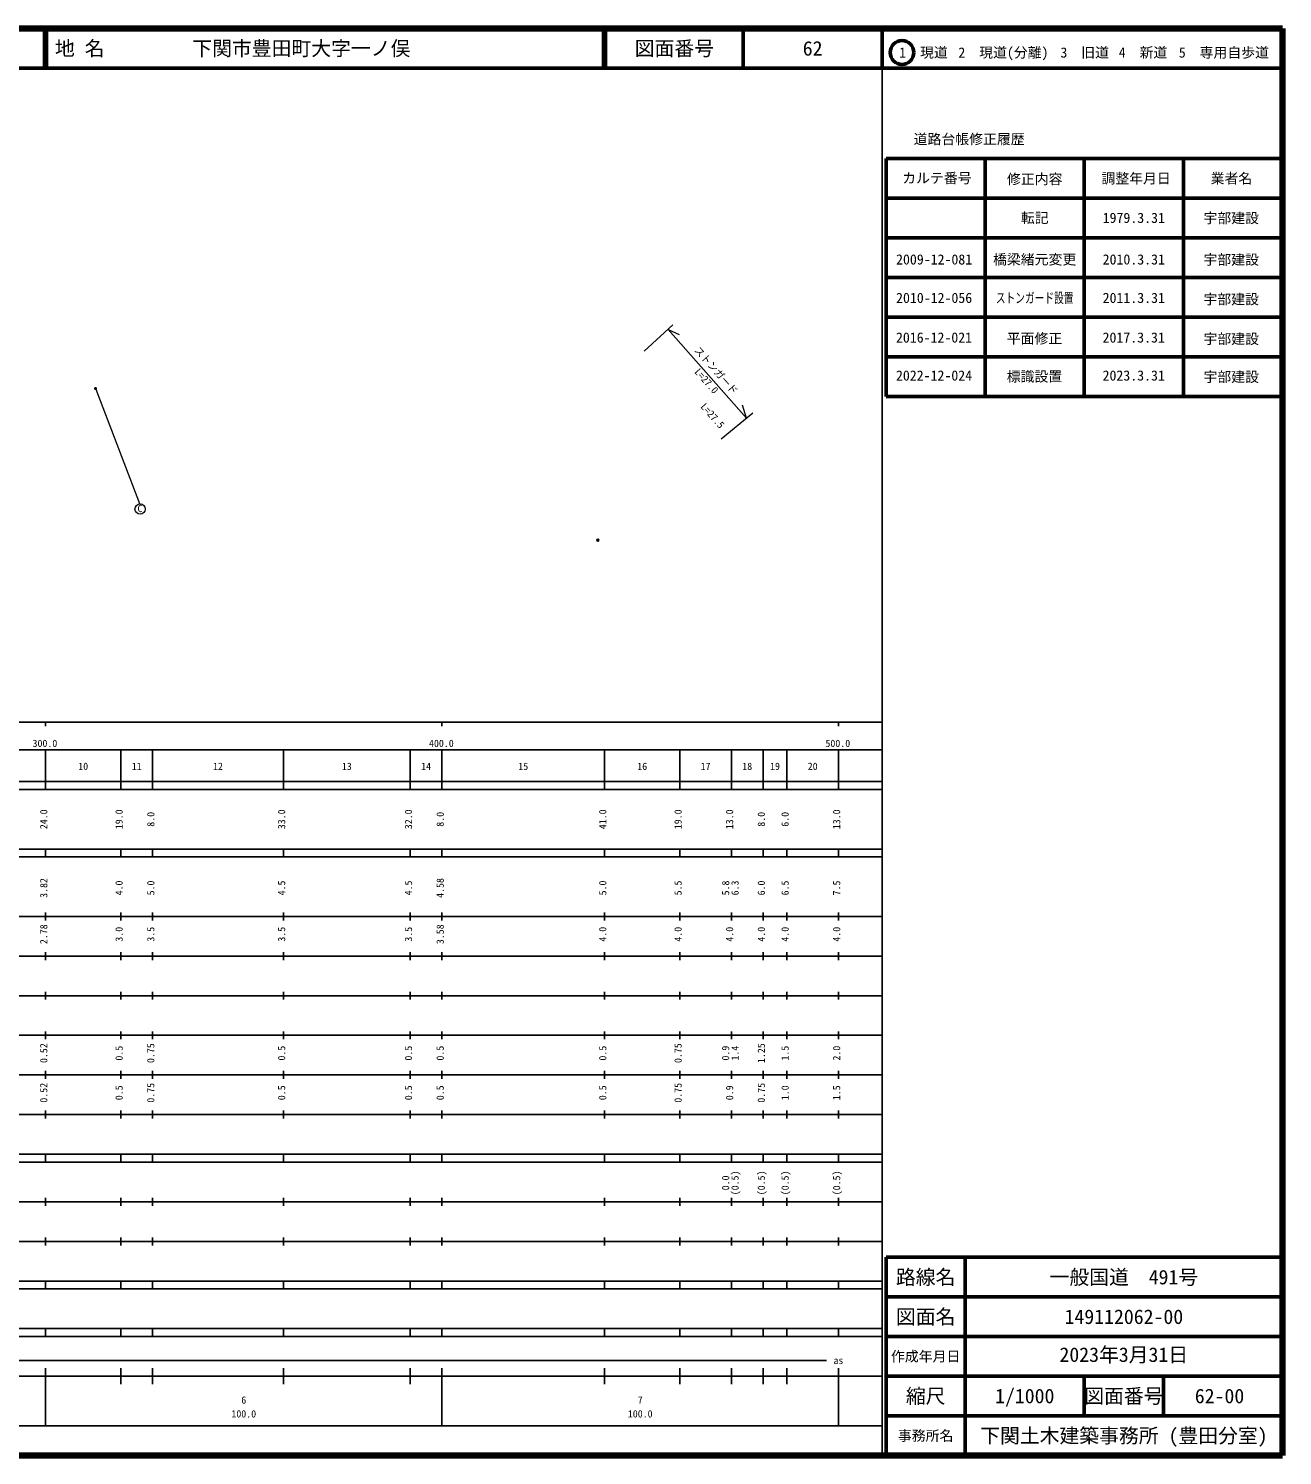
# Model space of a CAD drawing. Units: millimetres on the paper, with parts at other scales. Extents: x 40 to 680, y 20 to 380.
# Drawn here: x 363.7 to 680, y 20 to 380 of the extents above; entities that cross this region are included whole.
import ezdxf
from ezdxf.enums import TextEntityAlignment as Align

# ---------------------------------------------------------------- set-up
doc = ezdxf.new("R2010")
doc.units = ezdxf.units.MM
doc.header["$PDMODE"] = 32
doc.header["$PDSIZE"] = 0.5
for name, color, linetype, lineweight in [('M-BGD', 7, 'Continuous', 25), ('M-STR-HTXT', 7, 'Continuous', 13), ('M-TTL', 2, 'Continuous', 140), ('M-TTL-BAND', 7, 'Continuous', 25), ('M-TTL-FRAM', 2, 'Continuous', 50), ('M-TTL-LINE', 7, 'Continuous', 50)]:
    doc.layers.add(name, color=color, linetype=linetype, lineweight=lineweight)
doc.layers.add('M-OTRS', color=6, linetype='Continuous')
doc.layers.add('M-TTL-TXT', color=7, linetype='Continuous')
doc.styles.add('ＭＳ ゴシック', font='')
doc.styles.get('ＭＳ ゴシック').set_extended_font_data('MS Gothic')

msp = doc.modelspace()

# ---------------------------------------------------------------- linework, layer by layer
at = {"layer": 'M-BGD'}
msp.add_circle((380.595, 289.185), 0.2, dxfattribs=at)
at = {"layer": 'M-OTRS'}
msp.add_point((507.303, 250.89), dxfattribs=at)
at = {"layer": 'M-STR-HTXT'}
for p, q in [((518.959, 298.638), (526.251, 305.228)), ((525.015, 304.111), (544.781, 281.736)), ((525.015, 304.111), (527.79, 302.84)), ((380.683, 289.005), (391.675, 260.139)), ((544.781, 281.736), (543.818, 284.953)), ((538.385, 276.471), (546.4, 283.068))]:
    msp.add_line(p, q, dxfattribs=at)
msp.add_circle((391.855, 258.782), 1.3, dxfattribs=at)
at = {"layer": 'M-TTL'}
for p, q in [((680, 380), (40, 380)), ((680, 20), (680, 380)), ((40, 20), (680, 20))]:
    msp.add_line(p, q, dxfattribs=at)
at = {"layer": 'M-TTL-BAND'}
for p, q in [((579, 20), (579, 370)), ((40, 205), (579, 205)), ((368, 205), (368, 204)), ((468, 205), (468, 204)), ((568, 205), (568, 204)), ((68, 198), (579, 198)), ((368, 188), (368, 198)), ((387, 188), (387, 198)), ((395, 188), (395, 198)), ((428, 188), (428, 198)), ((460, 188), (460, 198)), ((468, 188), (468, 198)), ((509, 188), (509, 198)), ((528, 188), (528, 198)), ((541, 188), (541, 198)), ((549, 188), (549, 198)), ((555, 188), (555, 198)), ((568, 188), (568, 198)), ((40, 190), (579, 190)), ((40, 188), (579, 188)), ((40, 173), (579, 173)), ((368, 171), (368, 173)), ((387, 171), (387, 173)), ((395, 171), (395, 173)), ((428, 171), (428, 173)), ((460, 171), (460, 173)), ((468, 171), (468, 173)), ((509, 171), (509, 173)), ((528, 171), (528, 173)), ((541, 171), (541, 173)), ((549, 171), (549, 173)), ((555, 171), (555, 173)), ((568, 171), (568, 173)), ((40, 171), (579, 171)), ((40, 156), (579, 156)), ((368, 155), (368, 157)), ((387, 155), (387, 157)), ((395, 155), (395, 157)), ((428, 155), (428, 157)), ((460, 155), (460, 157)), ((468, 155), (468, 157)), ((509, 155), (509, 157)), ((528, 155), (528, 157)), ((541, 155), (541, 157)), ((549, 155), (549, 157)), ((555, 155), (555, 157)), ((568, 155), (568, 157)), ((46, 146), (579, 146)), ((368, 145), (368, 147)), ((387, 145), (387, 147)), ((395, 145), (395, 147)), ((428, 145), (428, 147)), ((460, 145), (460, 147)), ((468, 145), (468, 147)), ((509, 145), (509, 147)), ((528, 145), (528, 147)), ((541, 145), (541, 147)), ((549, 145), (549, 147)), ((555, 145), (555, 147)), ((568, 145), (568, 147)), ((368, 135), (368, 137)), ((387, 135), (387, 137)), ((395, 135), (395, 137)), ((428, 135), (428, 137)), ((460, 135), (460, 137)), ((468, 135), (468, 137)), ((509, 135), (509, 137)), ((528, 135), (528, 137)), ((541, 135), (541, 137)), ((549, 135), (549, 137)), ((555, 135), (555, 137)), ((568, 135), (568, 137)), ((52, 136), (579, 136)), ((46, 126), (579, 126)), ((368, 125), (368, 127)), ((387, 125), (387, 127)), ((395, 125), (395, 127)), ((428, 125), (428, 127)), ((460, 125), (460, 127)), ((468, 125), (468, 127)), ((509, 125), (509, 127)), ((528, 125), (528, 127)), ((541, 125), (541, 127)), ((549, 125), (549, 127)), ((555, 125), (555, 127)), ((568, 125), (568, 127)), ((52, 116), (579, 116)), ((368, 115), (368, 117)), ((387, 115), (387, 117)), ((395, 115), (395, 117)), ((428, 115), (428, 117)), ((460, 115), (460, 117)), ((468, 115), (468, 117)), ((509, 115), (509, 117)), ((528, 115), (528, 117)), ((541, 115), (541, 117)), ((549, 115), (549, 117)), ((555, 115), (555, 117)), ((568, 115), (568, 117)), ((46, 106), (579, 106)), ((368, 105), (368, 107)), ((387, 105), (387, 107)), ((395, 105), (395, 107)), ((428, 105), (428, 107)), ((460, 105), (460, 107)), ((468, 105), (468, 107)), ((509, 105), (509, 107)), ((528, 105), (528, 107)), ((541, 105), (541, 107)), ((549, 105), (549, 107)), ((555, 105), (555, 107)), ((568, 105), (568, 107)), ((40, 96), (579, 96)), ((40, 94), (579, 94)), ((368, 94), (368, 96)), ((387, 94), (387, 96)), ((395, 94), (395, 96)), ((428, 94), (428, 96)), ((460, 94), (460, 96)), ((468, 94), (468, 96)), ((509, 94), (509, 96)), ((528, 94), (528, 96)), ((541, 94), (541, 96)), ((549, 94), (549, 96)), ((555, 94), (555, 96)), ((568, 94), (568, 96)), ((49, 84), (579, 84)), ((368, 83), (368, 85)), ((387, 83), (387, 85)), ((395, 83), (395, 85)), ((428, 83), (428, 85)), ((460, 83), (460, 85)), ((468, 83), (468, 85)), ((509, 83), (509, 85)), ((528, 83), (528, 85)), ((541, 83), (541, 85)), ((549, 83), (549, 85)), ((555, 83), (555, 85)), ((568, 83), (568, 85)), ((40, 74), (579, 74)), ((368, 73), (368, 75)), ((387, 73), (387, 75)), ((395, 73), (395, 75)), ((428, 73), (428, 75)), ((460, 73), (460, 75)), ((468, 73), (468, 75)), ((509, 73), (509, 75)), ((528, 73), (528, 75)), ((541, 73), (541, 75)), ((549, 73), (549, 75)), ((555, 73), (555, 75)), ((568, 73), (568, 75)), ((40, 64), (579, 64)), ((40, 62), (579, 62)), ((368, 62), (368, 64)), ((387, 62), (387, 64)), ((395, 62), (395, 64)), ((428, 62), (428, 64)), ((460, 62), (460, 64)), ((468, 62), (468, 64)), ((509, 62), (509, 64)), ((528, 62), (528, 64)), ((541, 62), (541, 64)), ((549, 62), (549, 64)), ((555, 62), (555, 64)), ((568, 62), (568, 64)), ((40, 52), (579, 52)), ((368, 50), (368, 52)), ((387, 50), (387, 52)), ((395, 50), (395, 52)), ((428, 50), (428, 52)), ((460, 50), (460, 52)), ((468, 50), (468, 52)), ((509, 50), (509, 52)), ((528, 50), (528, 52)), ((541, 50), (541, 52)), ((549, 50), (549, 52)), ((555, 50), (555, 52)), ((568, 50), (568, 52)), ((40, 50), (579, 50)), ((71, 44), (565, 44)), ((40, 40), (579, 40)), ((368, 27.5), (368, 42)), ((387, 38), (387, 42)), ((395, 38), (395, 42)), ((428, 38), (428, 42)), ((460, 38), (460, 42)), ((468, 27.5), (468, 42)), ((509, 38), (509, 42)), ((528, 38), (528, 42)), ((541, 38), (541, 42)), ((549, 38), (549, 42)), ((555, 38), (555, 42)), ((568, 27.5), (568, 42)), ((68, 27.5), (579, 27.5))]:
    msp.add_line(p, q, dxfattribs=at)
at = {"layer": 'M-TTL-FRAM'}
for p, q in [((580, 347.197), (580, 287.197)), ((580, 347.197), (680, 347.197)), ((580, 287.197), (680, 287.197)), ((680, 70), (580, 70)), ((580, 70), (580, 20))]:
    msp.add_line(p, q, dxfattribs=at)
at = {"layer": 'M-TTL-LINE'}
for p, q in [((367.75, 380), (367.75, 370)), ((368.25, 380), (368.25, 370)), ((508.747, 380), (508.747, 370)), ((509.247, 380), (509.247, 370)), ((543.997, 380), (543.997, 370)), ((579, 380), (579, 370)), ((40, 370), (680, 370)), ((605, 347.197), (605, 287.197)), ((630, 347.197), (630, 287.197)), ((655, 347.197), (655, 287.197)), ((580, 337.197), (680, 337.197)), ((580, 327.197), (680, 327.197)), ((580, 317.197), (680, 317.197)), ((580, 307.197), (680, 307.197)), ((580, 297.197), (680, 297.197)), ((600, 70), (600, 20)), ((680, 60), (580, 60)), ((680, 50), (580, 50)), ((680, 40), (580, 40)), ((630, 40), (630, 30)), ((650, 40), (650, 30)), ((680, 30), (580, 30))]:
    msp.add_line(p, q, dxfattribs=at)
msp.add_circle((584.031, 373.958), 3, dxfattribs=at)

# ---------------------------------------------------------------- texts
at = {"layer": 'M-STR-HTXT', "style": 'ＭＳ ゴシック'}
for s, rotation, p in [('ストンガード', 311.458, (531.078, 298.406)), ('L=27.0', 311.458, (531.148, 292.923)), ('L=27.5', 311.501, (532.686, 284.159))]:
    msp.add_text(s, height=1.833, rotation=rotation, dxfattribs=at).set_placement(p, align=Align.BOTTOM_LEFT)
msp.add_text('C', height=1.833, dxfattribs=at).set_placement((391.195, 257.443), align=Align.BOTTOM_LEFT)
at = {"layer": 'M-TTL-BAND', "style": 'ＭＳ ゴシック'}
for s, p in [('300.0', (367.844, 198.195)), ('400.0', (467.844, 198.195)), ('500.0', (567.844, 198.195)), ('10', (377.5, 192.405)), ('11', (391, 192.405)), ('12', (411.5, 192.405)), ('13', (444, 192.405)), ('14', (464, 192.405)), ('15', (488.5, 192.405)), ('16', (518.5, 192.405)), ('17', (534.5, 192.405)), ('18', (545, 192.405)), ('19', (552, 192.405)), ('20', (561.5, 192.405)), ('as', (568, 42.5)), ('6', (418, 32.523)), ('7', (518, 32.523)), ('100.0', (418, 29.033)), ('100.0', (518, 29.033))]:
    msp.add_text(s, height=1.833, dxfattribs=at).set_placement(p, align=Align.BOTTOM_CENTER)
for s, p in [('24.0', (369, 180.5)), ('19.0', (388, 180.5)), ('8.0', (396, 180.5)), ('33.0', (429, 180.5)), ('32.0', (461, 180.5)), ('8.0', (469, 180.5)), ('41.0', (510, 180.5)), ('19.0', (529, 180.5)), ('13.0', (542, 180.5)), ('8.0', (550, 180.5)), ('6.0', (556, 180.5)), ('13.0', (569, 180.5)), ('3.82', (369, 163.174)), ('4.0', (388, 163.174)), ('5.0', (396, 163.174)), ('4.5', (429, 163.174)), ('4.5', (461, 163.174)), ('4.58', (469, 163.174)), ('5.0', (510, 163.174)), ('5.5', (529, 163.174)), ('5.8', (541, 163.174)), ('6.3', (543.37, 163.174)), ('6.0', (550, 163.174)), ('6.5', (556, 163.174)), ('7.5', (569, 163.174)), ('2.78', (369, 151.5)), ('3.0', (388, 151.5)), ('3.5', (396, 151.5)), ('3.5', (429, 151.5)), ('3.5', (461, 151.5)), ('3.58', (469, 151.5)), ('4.0', (510, 151.5)), ('4.0', (529, 151.5)), ('4.0', (542, 151.5)), ('4.0', (550, 151.5)), ('4.0', (556, 151.5)), ('4.0', (569, 151.5)), ('0.52', (369, 121.5)), ('0.5', (388, 121.5)), ('0.75', (396, 121.5)), ('0.5', (429, 121.5)), ('0.5', (461, 121.5)), ('0.5', (469, 121.5)), ('0.5', (510, 121.5)), ('0.75', (529, 121.5)), ('0.9', (541, 121.5)), ('1.4', (543.37, 121.5)), ('1.25', (550, 121.5)), ('1.5', (556, 121.5)), ('2.0', (569, 121.5)), ('0.52', (369, 111.5)), ('0.5', (388, 111.5)), ('0.75', (396, 111.5)), ('0.5', (429, 111.5)), ('0.5', (461, 111.5)), ('0.5', (469, 111.5)), ('0.5', (510, 111.5)), ('0.75', (529, 111.5)), ('0.9', (542, 111.5)), ('0.75', (550, 111.5)), ('1.0', (556, 111.5)), ('1.5', (569, 111.5)), ('0.0', (541, 88.764)), ('(0.5)', (543.37, 88.764)), ('(0.5)', (550, 88.764)), ('(0.5)', (556, 88.764)), ('(0.5)', (569, 88.764))]:
    msp.add_text(s, height=1.833, rotation=90, dxfattribs=at).set_placement(p, align=Align.BOTTOM_CENTER)
at = {"layer": 'M-TTL-TXT', "style": 'ＭＳ ゴシック'}
for s, p in [('地 名', (370.38, 375)), ('下関市豊田町大字一ノ俣', (405.024, 375))]:
    msp.add_text(s, height=3.666, dxfattribs=at).set_placement(p, align=Align.MIDDLE_LEFT)
for s, height, p in [('図面番号', 3.666, (526.622, 375)), ('62', 3.666, (561.497, 375)), ('1\u3000現道', 2.566, (589.448, 373.958)), ('2\u3000現道(分離)', 2.566, (609.619, 373.958)), ('3\u3000旧道', 2.566, (630.121, 373.958)), ('4\u3000新道', 2.566, (644.824, 373.958)), ('5\u3000専用自歩道', 2.566, (665.228, 373.958)), ('道路台帳修正履歴', 2.566, (600.968, 352.113)), ('カルテ番号', 2.566, (592.839, 342.277)), ('修正内容', 2.566, (617.509, 342.023)), ('調整年月日', 2.566, (643.089, 342.197)), ('業者名', 2.566, (667.134, 342.197)), ('転記', 2.566, (617.5, 332.245)), ('1979.3.31', 2.566, (642.5, 332.245)), ('宇部建設', 2.566, (667.077, 332.189)), ('2009-12-081', 2.566, (592.136, 321.75)), ('橋梁緒元変更', 2.566, (617.5, 321.75)), ('2010.3.31', 2.566, (642.5, 321.75)), ('宇部建設', 2.566, (667.077, 321.693)), ('宇部建設', 2.566, (667.077, 311.693)), ('宇部建設', 2.566, (667.077, 301.693)), ('宇部建設', 2.566, (667.077, 292.108)), ('路線名', 3.666, (590, 65)), ('路線名', 3.666, (590, 65)), ('一般国道\u3000491号', 3.666, (640, 65)), ('図面名', 3.666, (590, 55)), ('図面名', 3.666, (590, 55)), ('149112062-00', 3.666, (640, 55)), ('作成年月日', 2.566, (590, 45)), ('作成年月日', 2.566, (590, 45)), ('縮尺', 3.666, (590, 35)), ('縮尺', 3.666, (590, 35)), ('1/1000', 3.666, (615, 35)), ('図面番号', 3.666, (640, 35)), ('図面番号', 3.666, (640, 35)), ('62-00', 3.666, (664.125, 35)), ('事務所名', 2.566, (590, 25)), ('事務所名', 2.566, (590, 25)), ('下関土木建築事務所 (豊田分室)', 3.666, (640, 25))]:
    msp.add_text(s, height=height, dxfattribs=at).set_placement(p, align=Align.MIDDLE_CENTER)
for s, p in [('2010-12-056', (592.136, 310)), ('2011.3.31', (642.5, 310))]:
    msp.add_text(s, height=2.566, dxfattribs=at).set_placement(p, align=Align.BOTTOM_CENTER)
at = {"layer": 'M-TTL-TXT', "style": 'ＭＳ ゴシック', "width": 0.7}
msp.add_text('ストンガード設置', height=2.566, dxfattribs=at).set_placement((617.5, 310), align=Align.BOTTOM_CENTER)
at = {"layer": 'M-TTL-TXT', "style": 'ＭＳ ゴシック'}
for s, height, p in [('2016-12-021', 2.566, (582.511, 300)), ('平面修正', 2.566, (610.448, 299.754)), ('2017.3.31', 2.566, (634.625, 300)), ('2022-12-024', 2.566, (582.511, 290.415)), ('標識設置', 2.566, (610.448, 290.168)), ('2023.3.31', 2.566, (634.625, 290.415)), ('2023年3月31日', 3.666, (623.75, 42.5))]:
    msp.add_text(s, height=height, dxfattribs=at).set_placement(p, align=Align.BOTTOM_LEFT)

doc.saveas('drawing.dxf')
